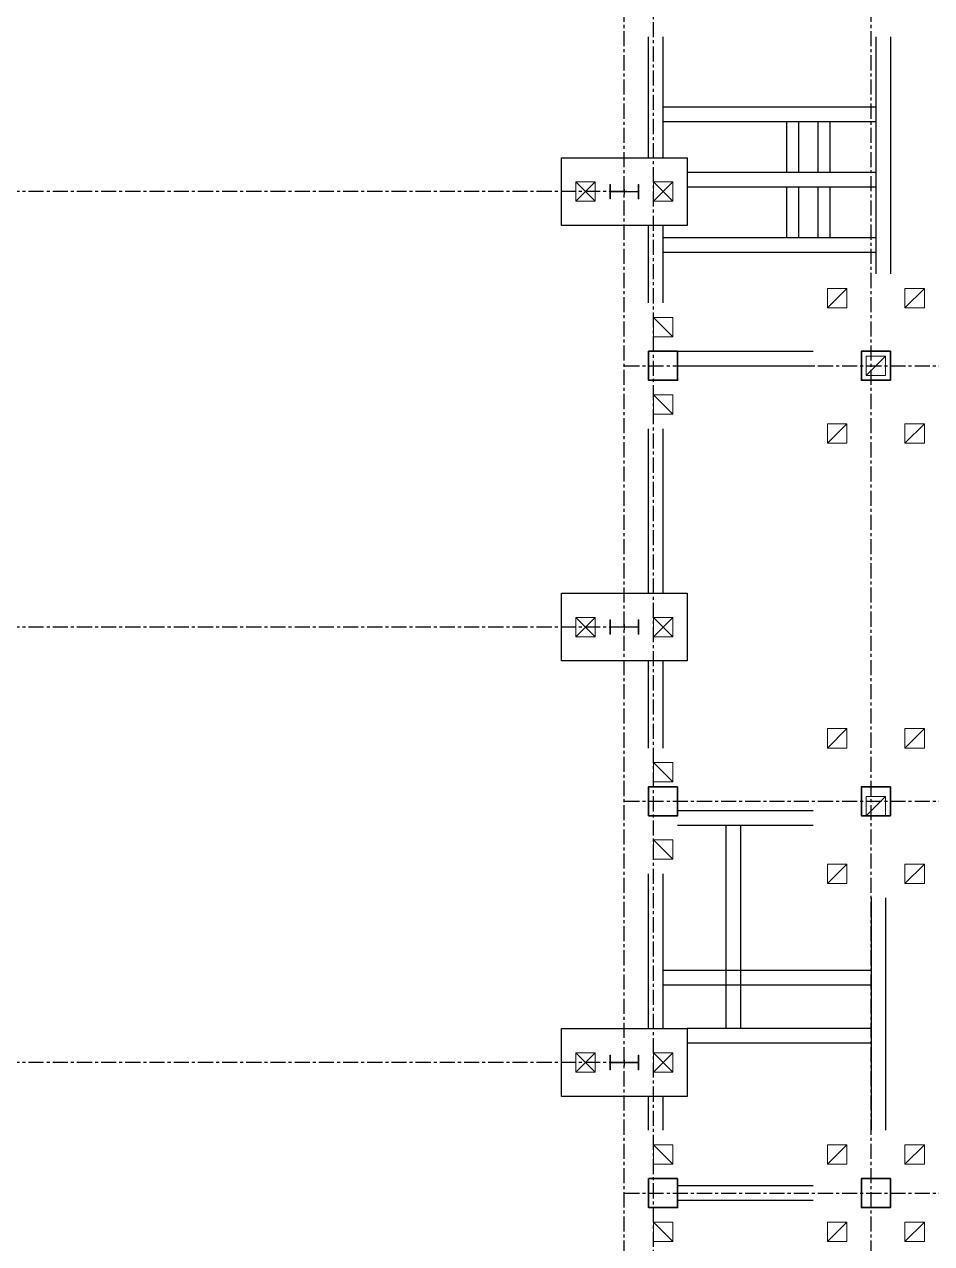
# Model space of a CAD drawing. Extents: x 782294 to 1727252, y -631030 to 17645.
# Drawn here: x 1106699 to 1125447, y -222675 to -197475 of the extents above; entities that cross this region are included whole.
import ezdxf

# ---------------------------------------------------------------- set-up
doc = ezdxf.new("R2010")
doc.units = 0
doc.linetypes.add('CENTER', pattern=[2, 1.25, -0.25, 0.25, -0.25])
for name, color, linetype in [('!ZN3-铝板幕墙-3', 3, 'Continuous'), ('DOTE', 1, 'CENTER'), ('S-BKL', 4, 'Continuous'), ('S-DOTE1', 140, 'CENTER'), ('S-HATCH1-W', 252, 'Continuous'), ('结构轮廓线', 1, 'Continuous')]:
    doc.layers.add(name, color=color, linetype=linetype)
for name, color, linetype, lineweight in [('S-col', 2, 'Continuous', 0), ('S-ct', 2, 'Continuous', 0), ('S-zhuang', 1, 'Continuous', 0), ('砼柱', 2, 'Continuous', 35)]:
    doc.layers.add(name, color=color, linetype=linetype, lineweight=lineweight)

# ---------------------------------------------------------------- blocks, each defined once
blk = doc.blocks.new('20250901082728')
at = {"layer": 'DOTE', "ltscale": 250}
for p, q in [((109500, -5993.9), (109500, 99606.4)), ((114600, -5993.9), (114600, 99662.3)), ((110100, -5810), (110100, 98940.2)), ((109500, 45000), (-8092.2, 45000)), ((109500, 41400), (133969.2, 41400)), ((109500, 36000), (-8092.2, 36000)), ((109500, 32400), (133969.2, 32400)), ((109500, 27000), (-8092.2, 27000)), ((109500, 24300), (133969.2, 24300))]:
    blk.add_line(p, q, dxfattribs=at)
blk = doc.blocks.new('A$C6AFE39C8')
at = {"layer": '砼柱', "lineweight": 35}
for points in [[(-15000, -48700), (-15600, -48700), (-15600, -49300), (-15000, -49300)], [(-10600, -48700), (-11200, -48700), (-11200, -49300), (-10600, -49300)], [(-15000, -57700), (-15600, -57700), (-15600, -58300), (-15000, -58300)], [(-10600, -57700), (-11200, -57700), (-11200, -58300), (-10600, -58300)], [(-15000, -65800), (-15600, -65800), (-15600, -66400), (-15000, -66400)], [(-10600, -65800), (-11200, -65800), (-11200, -66400), (-10600, -66400)]]:
    blk.add_lwpolyline(points, close=True, dxfattribs=at)
blk = doc.blocks.new('A$C5b102a0f')
at = {"layer": 'S-col'}
blk.add_blockref('A$C6AFE39C8', (125600, 90400), dxfattribs=at)
blk = doc.blocks.new('20250922145040')
at = {"layer": 'S-col'}
blk.add_lwpolyline([(-0.375, -0.188), (-0.375, 0.187), (-0.36, 0.187), (-0.36, 0.005), (0.36, 0.005), (0.36, 0.187), (0.375, 0.187), (0.375, -0.188), (0.36, -0.188), (0.36, -0.005), (-0.36, -0.005), (-0.36, -0.188)], close=True, dxfattribs=at)
blk = doc.blocks.new('S-ZHUANG-400')
at = {"layer": 'S-zhuang'}
for p, q in [((200, -200), (-200, 200)), ((-200, -200), (200, 200))]:
    blk.add_line(p, q, dxfattribs=at)
blk.add_lwpolyline([(-200, 200), (200, 200), (200, -200), (-200, -200)], close=True, dxfattribs=at)
blk = doc.blocks.new('CT2')
at = {"layer": 'S-DOTE1', "ltscale": 0.25}
for p, q in [((-193565, -187166), (-193685, -187166)), ((-193625, -187226), (-193625, -187106))]:
    blk.add_line(p, q, dxfattribs=at)
at = {"layer": 'S-HATCH1-W'}
blk.add_lwpolyline([(-194325, -185866), (-192925, -185866), (-192925, -188466), (-194325, -188466)], close=True, dxfattribs=at)
at = {"layer": 'S-zhuang'}
for p in [(-193625, -186366), (-193625, -187966)]:
    blk.add_blockref('S-ZHUANG-400', p, dxfattribs=at)
blk = doc.blocks.new('A$C656D53E9')
at = {"layer": 'S-zhuang', "ltscale": 0.25}
blk.add_line((-200, 200), (200, -200), dxfattribs=at)
at = {"layer": 'S-zhuang', "color": 1, "ltscale": 0.5}
blk.add_lwpolyline([(200, 200), (-200, 200), (-200, -200), (200, -200)], close=True, dxfattribs=at)
blk = doc.blocks.new('A$Cda0970a6')
at = {"layer": 'S-BKL'}
for p, q in [((110000, 45700), (110000, 48200)), ((110300, 45700), (110300, 48200)), ((114700, 48200), (114700, 43300)), ((115000, 48200), (115000, 43300)), ((110300, 46750), (114700, 46750)), ((110300, 46450), (114700, 46450)), ((112850, 46450), (112850, 45400)), ((112850, 46450), (112850, 45400)), ((113100, 46450), (113100, 45400)), ((113100, 46450), (113100, 45400)), ((113500, 46450), (113500, 45400)), ((113500, 46450), (113500, 45400)), ((113750, 46450), (113750, 45400)), ((113750, 46450), (113750, 45400)), ((110800, 45400), (114700, 45400)), ((110800, 45100), (114700, 45100)), ((112850, 45100), (112850, 44050)), ((112850, 45100), (112850, 44050)), ((113100, 45100), (113100, 44050)), ((113100, 45100), (113100, 44050)), ((113500, 45100), (113500, 44050)), ((113500, 45100), (113500, 44050)), ((113750, 45100), (113750, 44050)), ((113750, 45100), (113750, 44050)), ((110000, 42700), (110000, 44300)), ((110300, 42700), (110300, 44300)), ((110300, 44050), (114700, 44050)), ((110300, 43750), (114700, 43750)), ((110600, 41700), (113400, 41700)), ((110600, 41400), (113400, 41400)), ((110000, 36700), (110000, 40100)), ((110300, 36700), (110300, 40100)), ((110000, 33500), (110000, 35300)), ((110300, 33500), (110300, 35300)), ((113400, 32200), (110600, 32200)), ((113400, 31900), (110600, 31900)), ((111600, 31900), (111600, 27700)), ((111900, 31900), (111900, 27700)), ((110000, 27700), (110000, 30900)), ((110300, 27700), (110300, 30900)), ((114600, 30400), (114600, 25600)), ((114900, 30400), (114900, 25600)), ((114600, 28900), (110300, 28900)), ((114600, 28600), (110300, 28600)), ((114600, 27700), (110800, 27700)), ((114600, 27400), (110800, 27400)), ((110000, 25600), (110000, 26300)), ((110300, 25600), (110300, 26300)), ((113400, 24450), (110600, 24450)), ((113400, 24150), (110600, 24150))]:
    blk.add_line(p, q, dxfattribs=at)
at = {"layer": 'S-col', "xscale": 800.0000000000005, "yscale": 800.0000000000005, "zscale": 800.0000000000005}
for p in [(109500, 45000), (109500, 36000), (109500, 27000)]:
    blk.add_blockref('20250922145040', p, dxfattribs=at)
at = {"layer": 'S-ct', "ltscale": 0.25, "rotation": 270}
for p in [(113900, 42800), (115500, 42800), (114700, 41400), (113900, 40000), (115500, 40000), (113900, 33700), (115500, 33700), (114700, 32300), (113900, 30900), (115500, 30900), (113900, 25100), (115500, 25100), (113900, 23500), (115500, 23500)]:
    blk.add_blockref('A$C656D53E9', p, dxfattribs=at)
at = {"layer": 'S-ct', "ltscale": 0.25}
for p in [(110300, 42200), (110300, 40600), (110300, 33000), (110300, 31400), (110300, 25100), (110300, 23500)]:
    blk.add_blockref('A$C656D53E9', p, dxfattribs=at)
at = {"layer": 'S-zhuang', "rotation": 90}
for p in [(-77666, 238625), (-77666, 229625), (-77666, 220625)]:
    blk.add_blockref('CT2', p, dxfattribs=at)

msp = doc.modelspace()

# ---------------------------------------------------------------- block references
at = {"layer": '!ZN3-铝板幕墙-3', "ltscale": 1750}
msp.add_blockref('A$Cda0970a6', (1009597.3, -245931.2), dxfattribs=at)
at = {"ltscale": 2000}
msp.add_blockref('20250901082728', (1009597.3, -245931.2), dxfattribs=at)
at = {"layer": '结构轮廓线', "color": 1, "ltscale": 5000}
msp.add_blockref('A$C5b102a0f', (1009597.3, -245931.2), dxfattribs=at)

doc.saveas('drawing.dxf')
